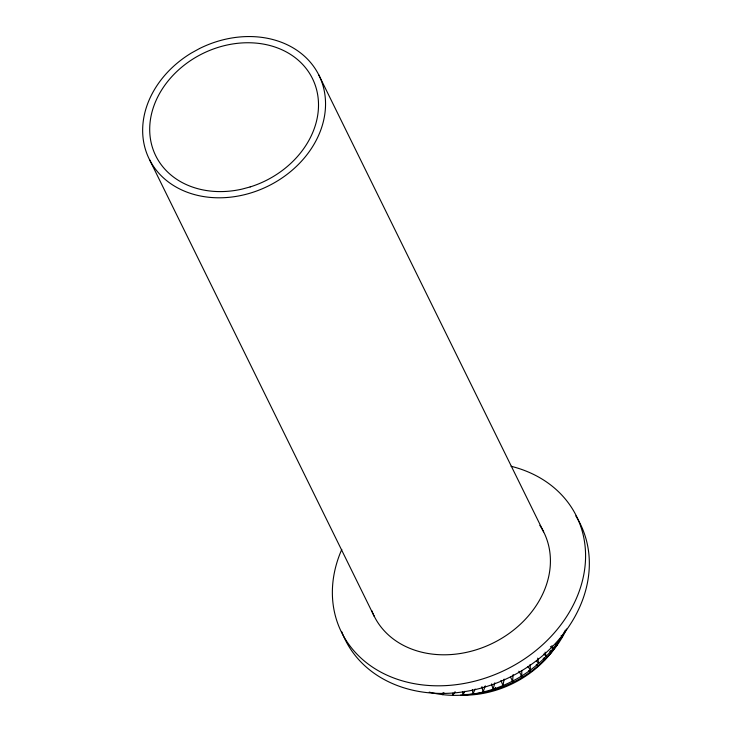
<?xml version="1.0" encoding="UTF-8"?>
<svg xmlns="http://www.w3.org/2000/svg" width="732" height="732" viewBox="0 0 732 732"><rect width="100%" height="100%" fill="white"/><g stroke="black" fill="none" stroke-linecap="round" stroke-linejoin="round"><path stroke-width="1.1" d="M521.779 670.475L521.76 675.947C494.503 692.655 460.574 700.195 429.236 692.133M452.834 693.158L452.696 695.4L455.112 691.703M513.214 680.367L513.086 682.37C497.787 689.764 480.979 694.366 463.932 694.567M513.159 674.584L512.556 681.153L510.561 677.173M443.171 692.509L442.851 694.741L444.187 692.994M504.138 679.086L502.976 685.61L500.935 680.431M494.978 689.59L495.463 687.467M494.814 682.846L493.103 689.269L491.529 683.926M485.279 685.829L483.047 692.097L481.94 686.625M475.169 689.013L472.89 694.073L472.396 689.626M565.351 630.161C555.396 649.064 539.768 664.619 521.76 675.947L518.832 671.217M512.217 680.623L513.086 682.37C536.025 670.942 555.679 652.331 566.641 628.998M464.875 691.292L462.743 695.18L462.651 691.813M555.533 643.959L557.272 645.112M550.427 646.594L553.072 648.68L551.919 645.651M549.833 651.389L551.416 652.642L550.638 650.73M543.775 654.042L546.228 656.339L545.075 652.166M543.208 658.169L544.864 659.733L544.288 657.812M536.446 660.987L538.679 663.485L537.727 658.132M536.227 664.665L537.681 666.303L537.233 664.125M527.827 666.468L530.499 670.036L530.032 664.61M528.678 670.613L529.941 672.305L529.693 670.164M561.169 635.349L562.359 637.206M520.644 675.947L521.715 677.676L521.66 675.599M318.749 74.847L543.62 531.853M149.456 159.494L374.336 616.5M559.294 640.784A94.638 76.851 -26.2 0 1 557.647 643.565M556.476 645.404A94.638 76.851 -26.2 0 1 460.602 695.153M575.809 515.923A131.037 106.415 -26.2 0 1 510.058 677.109A131.037 106.415 -26.2 0 1 341.762 631.789M511.082 466.275A131.037 106.415 -26.2 0 1 574.977 601.539A131.037 106.415 -26.2 0 1 409.627 682.727A131.037 106.415 -26.2 0 1 341.798 549.393M539.823 525.329A94.638 76.851 -26.2 0 1 494.164 642.504A94.638 76.851 -26.2 0 1 371.728 610.579M199.507 48.55L191.372 53.024A94.638 76.851 -26.2 0 0 182.945 190.494A94.638 76.851 -26.2 0 0 325.063 112.197A94.638 76.851 -26.2 0 0 199.507 48.55M250.179 186.925L241.981 189.13A87.355 70.94 -26.2 0 1 156.273 100.01A87.355 70.94 -26.2 0 1 299.598 61.396A87.355 70.94 -26.2 0 1 250.179 186.925"/></g></svg>
